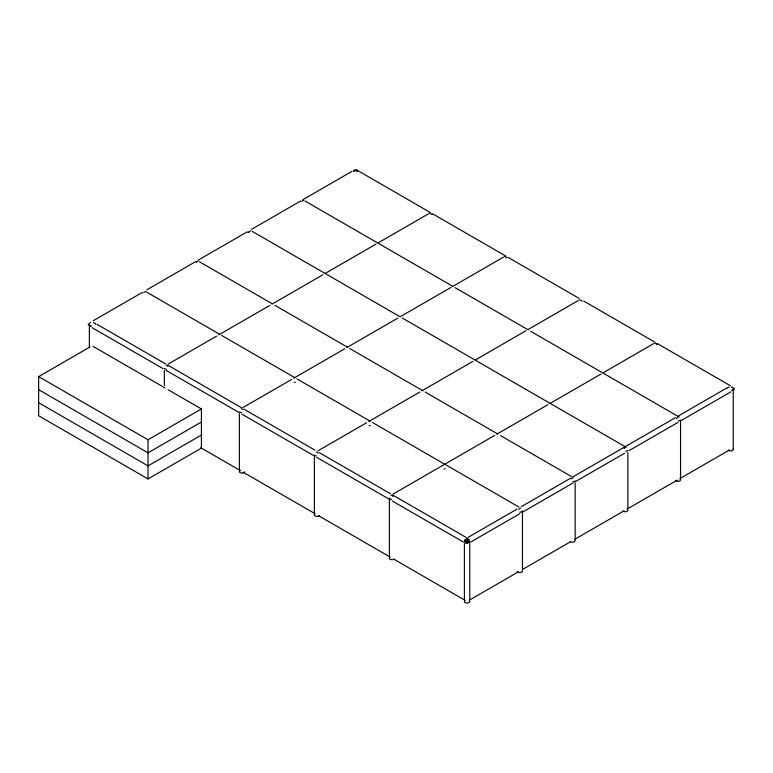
<?xml version="1.0" encoding="UTF-8"?>
<svg xmlns="http://www.w3.org/2000/svg" width="773" height="773" viewBox="0 0 773 773"><rect width="100%" height="100%" fill="white"/><g stroke="black" fill="none" stroke-linecap="round" stroke-linejoin="round"><path stroke-width="1.16" d="M726.881 388.404L729.161 386.906M733.229 390.491L734.321 389.215A1.904 1.556 0.2 0 0 734.321 388.664L731.954 386.906M93.272 320.727L142.338 292.407M146.793 289.827L195.859 261.506M198.091 260.211L247.147 231.89M251.611 229.31L300.678 200.99M302.9 199.695L351.966 171.374M168.079 389.698L201.415 408.946L201.415 448.098L148.029 478.922L38.65 415.777L38.65 376.615L89.987 346.98M167.905 364.247L216.614 336.129M218.827 334.854L269.758 305.451M271.97 304.166L322.892 274.763M325.114 273.487L376.036 244.084M378.248 242.809L428.435 213.831M38.65 376.615L148.029 439.769L201.415 408.946M201.415 422L148.029 452.823L38.65 389.669M242.906 407.555L291.624 379.437M293.837 378.152L344.758 348.749M346.971 347.473L397.902 318.07M451.046 287.392L400.114 316.795L326.931 274.512M453.258 286.116L503.445 257.138M201.415 435.054L148.029 465.868L38.65 402.723M317.916 450.862L366.624 422.734M368.837 421.459L419.768 392.056M421.981 390.78L472.912 361.377M475.124 360.102L526.046 330.699M528.259 329.414L578.455 300.446M392.926 494.169L443.113 465.191M443.847 464.766L494.778 435.363M496.991 434.078L547.912 404.685M550.125 403.4L601.056 373.997M603.269 372.721L653.456 343.743M467.974 537.448L517.031 509.117M521.495 506.547L570.561 478.216M572.783 476.931L675.37 417.7M677.602 416.415L726.668 388.085M464.979 539.854L467.066 541.061L469.163 539.854M470.622 542.105L519.688 513.784M521.92 512.489L573.208 482.883M575.441 481.589L624.507 453.268M628.961 450.688L678.027 422.367M680.259 421.072L730.804 391.892M469.163 600.273L518.306 571.894M522.48 569.479L570.58 541.718M574.764 539.303L623.908 510.924M627.048 509.117L677.235 480.139M680.366 478.332L729.509 449.954M90.644 322.505L88.277 324.264A1.894 1.546 0.2 0 0 88.277 324.815L90.18 326.448M93.436 322.505L95.34 323.462M356.884 170.099L430.261 212.469M432.484 213.754L505.871 256.124M508.093 257.409L579.257 298.484M583.702 301.055L654.857 342.139M657.089 343.425L730.466 385.795M304.92 200.951L452.862 286.368M455.084 287.653L528.317 329.926M530.529 331.211L603.027 373.059M603.761 373.485L676.993 415.768M252.22 231.378L326.196 274.086M402.385 318.07L551.062 403.912M551.806 404.337L625.772 447.045M199.531 261.805L272.019 303.654M274.975 305.364L347.473 347.212M349.686 348.497L422.918 390.78M425.14 392.056L497.628 433.914M500.585 435.614L571.595 476.622M146.831 292.223L219.319 334.081M221.542 335.366L294.774 377.639M296.987 378.925L370.219 421.198M372.441 422.483L445.673 464.766M446.408 465.191L518.905 507.04M97.06 324.341L165.992 364.141M168.224 365.426L241.601 407.796M243.824 409.081L314.988 450.166M319.433 452.727L390.597 493.812M392.819 495.097L466.196 537.467M92.122 327.684L163.287 368.769M166.253 370.48L238.896 412.424M241.862 414.135L314.495 456.08M316.727 457.355L390.104 499.725M392.326 501.01L463.491 542.095M93.079 346.401L164.958 387.891M200.68 447.683L240.374 470.602M243.089 472.168L314.969 513.668M318.727 515.833L389.979 556.966M393.94 559.256L464.988 600.273M95.562 323.732L95.804 324.264M733.239 391.476L733.239 449.374M680.54 421.894L680.54 477.279M627.84 452.321L627.84 507.697M575.151 482.748L575.151 538.124M522.451 513.175L522.451 568.551M469.752 543.593L469.752 598.978M467.066 541.061L467.066 543.429M464.389 543.564L464.389 598.94M389.379 500.257L389.379 555.642M314.369 456.959L314.369 512.335M239.369 413.652L239.369 469.027M164.359 370.344L164.359 385.447M148.029 439.769L148.029 478.922M89.359 327.037L89.359 347.183M354.498 171.171A2.686 1.546 -60 0 1 356.43 169.973A2.686 1.546 -60 0 1 357.426 171.326M353.628 171.326A2.686 1.546 60 0 1 353.667 170.92M353.773 170.572A2.686 1.546 60 0 1 356.247 170.804M466.708 543.004A2.686 1.546 60 0 1 465.172 539.969A2.686 1.546 0 0 0 464.863 540.182M466.38 538.626A2.686 1.546 60 0 1 468.419 540.308A2.686 1.546 60 0 1 468.825 542.907M469.694 541.39A2.686 1.546 0 0 1 467.037 542.607A2.686 1.546 0 0 1 464.438 541.361M465.568 539.776A2.686 1.546 0 0 1 468.969 539.969M468.825 540.878A2.686 1.546 -60 0 1 467.414 543.023M465.472 543.168A2.686 1.546 -60 0 1 465.742 540.269A2.686 1.546 -60 0 1 468.129 538.636M301.799 201.589A2.686 1.546 -60 0 1 303.547 200.4M676.53 418.57A2.686 1.546 -60 0 1 679.216 417.053M391.003 495.329A2.686 1.546 60 0 1 393.09 496.508M654.489 343.202A2.686 1.546 60 0 1 656.238 343.995M248.8 232.47A2.686 1.546 -60 0 1 249.099 232.016M249.437 231.62A2.686 1.546 -60 0 1 250.848 230.827M624.14 448.543A2.686 1.546 -60 0 1 625.879 447.345M316.331 452.012A2.686 1.546 60 0 1 318.08 453.2M579.489 299.905A2.686 1.546 60 0 1 581.228 300.687M196.41 262.443A2.686 1.546 -60 0 1 198.149 261.245M571.44 478.96A2.686 1.546 -60 0 1 573.18 477.772M241.331 408.704A2.686 1.546 60 0 1 242.741 409.506M504.479 256.597A2.686 1.546 60 0 1 506.566 257.776M143.71 292.861A2.686 1.546 -60 0 1 146.087 291.798M518.741 509.388A2.686 1.546 -60 0 1 520.828 508.209M166.321 365.407A2.686 1.546 60 0 1 167.731 366.199M429.469 213.29A2.686 1.546 60 0 1 431.556 214.469M733.191 449.055A2.686 1.546 0 0 1 731.587 450.785A2.686 1.546 0 0 1 728.33 450.215M733.239 388.954A2.686 1.546 0 0 1 733.181 389.273M733.017 389.563A2.686 1.546 0 0 1 731.587 390.365M731.635 387.524A2.686 1.546 0 0 1 732.079 387.669M679.757 478.68A2.686 1.546 0 0 1 679.351 481.067A2.686 1.546 0 0 1 675.38 480.371M680.317 419.99A2.686 1.546 0 0 1 678.375 420.879M627.386 509.339A2.686 1.546 0 0 1 626.661 511.484A2.686 1.546 0 0 1 622.941 511.069M627.618 450.408A2.686 1.546 0 0 1 625.676 451.306M574.687 539.757A2.686 1.546 0 0 1 573.962 541.912A2.686 1.546 0 0 1 570.242 541.496M574.919 480.835A2.686 1.546 0 0 1 572.977 481.734M522.239 570.455A2.686 1.546 0 0 1 520.799 572.484A2.686 1.546 0 0 1 517.292 571.653M522.451 510.653A2.686 1.546 0 0 1 519.736 512.19M469.54 600.882A2.686 1.546 0 0 1 466.786 603.017A2.686 1.546 0 0 1 464.863 600.592M656.625 344.217A2.686 1.546 0 0 1 657.079 344.362M445.277 468.853A2.686 1.546 0 0 1 444.185 468.844M394.269 559.053A2.686 1.546 0 0 1 390.539 559.449A2.686 1.546 0 0 1 389.853 557.294M391.496 499.271A2.686 1.546 0 0 1 389.428 498.054M581.625 300.91A2.686 1.546 0 0 1 582.069 301.055M370.267 425.546A2.686 1.546 0 0 1 369.185 425.546M319.259 515.746A2.686 1.546 0 0 1 315.529 516.142A2.686 1.546 0 0 1 314.853 513.987M316.486 455.964A2.686 1.546 0 0 1 314.582 455.055M506.615 257.612A2.686 1.546 0 0 1 507.059 257.747M295.267 382.249A2.686 1.546 0 0 1 294.175 382.239M244.674 471.888A2.686 1.546 0 0 1 240.761 472.921A2.686 1.546 0 0 1 240.152 470.467M241.476 412.666A2.686 1.546 0 0 1 239.572 411.748M431.605 214.305A2.686 1.546 0 0 1 432.059 214.45M166.475 369.359A2.686 1.546 0 0 1 164.572 368.441M356.604 170.997A2.686 1.546 0 0 1 357.049 171.142M247.92 232.383A2.686 1.546 0 0 1 248.626 231.977M91.465 326.051A2.686 1.546 0 0 1 89.407 324.834"/></g></svg>
